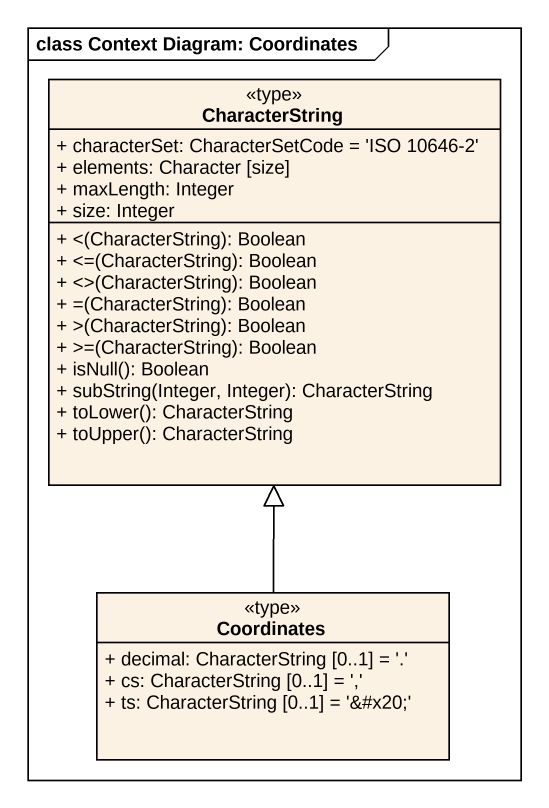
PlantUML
@startuml
mainframe class Context Diagram: Coordinates
hide circle
hide empty members
skinparam classAttributeIconSize 0
class CharacterString <<type>> {
  + characterSet: CharacterSetCode = 'ISO 10646-2'
  + elements: Character [size]
  + maxLength: Integer
  + size: Integer
  + <(CharacterString): Boolean
  + <=(CharacterString): Boolean
  + <>(CharacterString): Boolean
  + =(CharacterString): Boolean
  + >(CharacterString): Boolean
  + >=(CharacterString): Boolean
  + isNull(): Boolean
  + subString(Integer, Integer): CharacterString
  + toLower(): CharacterString
  + toUpper(): CharacterString
}
class Coordinates <<type>> {
  + decimal: CharacterString [0..1] = '.'
  + cs: CharacterString [0..1] = ','
  + ts: CharacterString [0..1] = '&#x20;'
}
Coordinates -up-|> CharacterString
@enduml
